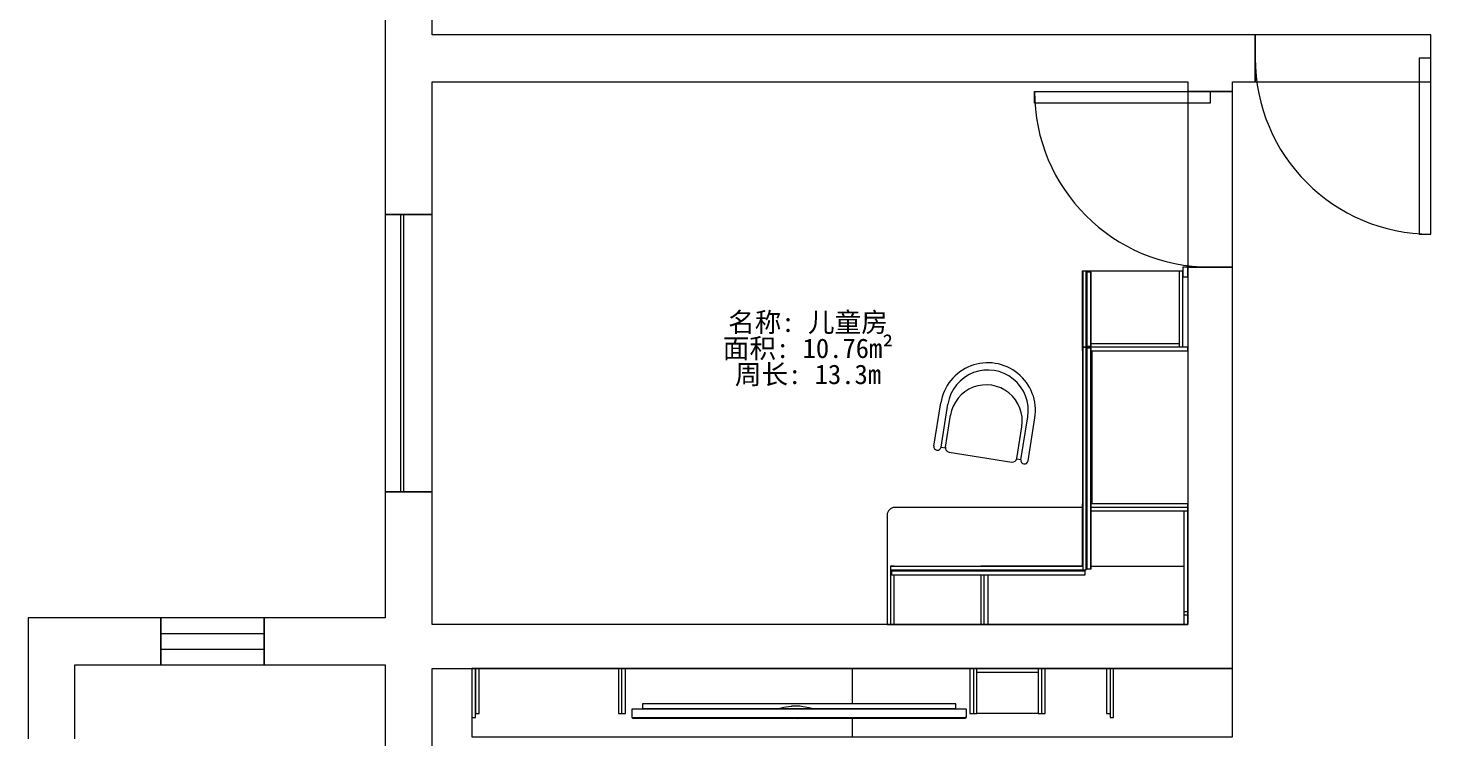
# Model space of a CAD drawing. Header units: millimetres. Extents: x 51796 to 66206, y 23248 to 37834.
# Drawn here: x 51796 to 58982, y 30413 to 34047 of the extents above; entities that cross this region are included whole.
import ezdxf

# ---------------------------------------------------------------- set-up
doc = ezdxf.new("R2010")
doc.units = ezdxf.units.MM
doc.header["$LTSCALE"] = 1000
doc.linetypes.add('ACAD_ISO07W100', pattern=[3, 0, -3])
for name, color, linetype, lineweight in [('BS-非承重墙', 255, 'CONTINUOUS', 13), ('DS-定制柜体', 4, 'CONTINUOUS', 13), ('DS-活动家具', 4, 'CONTINUOUS', 13), ('DS-电器', 4, 'CONTINUOUS', 13), ('DS-门窗', 255, 'CONTINUOUS', 13), ('SH-文字标注', 2, 'CONTINUOUS', 13)]:
    doc.layers.add(name, color=color, linetype=linetype, lineweight=lineweight)
doc.styles.add('T_14_SimSun', font='', dxfattribs={"height": 125})
doc.styles.get('T_14_SimSun').set_extended_font_data('SimSun')

# ---------------------------------------------------------------- blocks, each defined once
blk = doc.blocks.new('ARCHITECTURE_bb51bfc6b6a89e73a5ae63aabc937308_d11d9befe2444a8989397190f6dc029f')
at = {"layer": 'DS-门窗', "color": 8, "linetype": 'Continuous'}
for p, q in [((-919.1, 3472), (-919.1, 3232)), ((-19.1, 3472), (-919.1, 3472)), ((-19.1, 3232), (-19.1, 3472)), ((-919.1, 3232), (-19.1, 3232))]:
    blk.add_line(p, q, dxfattribs=at)
blk = doc.blocks.new('ARCHITECTURE_2f8ce1b08a18513ec581dcc27d6d4400_313c56b4f69a4e7eb001f8d6396ce801')
at = {"layer": 'DS-门窗', "color": 8, "linetype": 'Continuous'}
for p, q in [((-1035, 3182.5), (-1265, 3182.5)), ((-1265, 3182.5), (-1265, 2282.5)), ((-1035, 2282.5), (-1035, 3182.5)), ((-1265, 2282.5), (-1035, 2282.5))]:
    blk.add_line(p, q, dxfattribs=at)
blk = doc.blocks.new('DOOR_b4c986a44456557e8c2ea0210878511b_83dba59f8d174bb1a54460501d39336a')
at = {"layer": 'DS-门窗', "color": 60, "linetype": 'Continuous'}
for p, q in [((-2050, 3122.5), (-2050, 3182.5)), ((-2050, 3182.5), (-1150, 3182.5)), ((-1265, 3182.5), (-1035, 3182.5)), ((-1150, 3182.5), (-1150, 3122.5)), ((-1150, 3122.5), (-2050, 3122.5)), ((-1265, 2282.5), (-1035, 2282.5))]:
    blk.add_line(p, q, dxfattribs=at)
blk.add_arc((-1150, 3182.5), 900, 180, 270, dxfattribs=at)
blk = doc.blocks.new('DOOR_d054676a362dd51de5ca4e28a5737788_049f651c20c44d65890ab703c572e907')
at = {"layer": 'DS-门窗', "color": 60, "linetype": 'Continuous'}
for p, q in [((-919.14523, 3232), (-919.14523, 3472)), ((-19.14523, 3232), (-19.14523, 3472)), ((-19.14523, 3352), (-79.14523, 3352)), ((-79.14523, 3352), (-79.14523, 2452)), ((-19.14523, 2452), (-19.14523, 3352)), ((-79.14523, 2452), (-19.14523, 2452))]:
    blk.add_line(p, q, dxfattribs=at)
blk.add_arc((-19.14523, 3352), 900, 180, 270, dxfattribs=at)
blk = doc.blocks.new('CUMSTOM_d18576fa466a91e4be98b2c1b7e347e7_5522682867214d4da6546ab93fb0bd8183608feb-e957-49bb-ace6-e3f0a4eb842d')
at = {"layer": 'DS-门窗', "color": 60, "linetype": 'Continuous'}
for p, q in [((-5135, 2552), (-5375, 2552)), ((-5375, 2552), (-5375, 1132)), ((-5295, 1132), (-5295, 2552)), ((-5215, 2551.99), (-5215, 2552)), ((-5375, 1132), (-5135, 1132)), ((-5215, 1132), (-5215, 1132.01))]:
    blk.add_line(p, q, dxfattribs=at)
blk = doc.blocks.new('CUMSTOM_a6f41344835aa14e61992a4e474f3341_2db0302d1aa942528906c371d3d3e7f0')
at = {"layer": 'DS-门窗', "color": 60, "linetype": 'Continuous'}
for p, q in [((-5994.99975, 487), (-6525.00025, 487)), ((-6525.00025, 487), (-6525.00025, 247)), ((-5994.99975, 247), (-5994.99975, 487)), ((-6525.00025, 407), (-5994.99975, 407)), ((-6525.00025, 327), (-5994.99975, 327)), ((-6525.00025, 247), (-5994.99975, 247))]:
    blk.add_line(p, q, dxfattribs=at)
blk = doc.blocks.new('LEGEND_71d5a5c5776129be9403621b45d05c88_6420c9a993f0438cb82768af8664376f')
at = {"layer": 'DS-活动家具', "color": 134, "linetype": 'Continuous'}
for p, q in [((27.4, 41.6), (27.6, 264.8)), ((64.4, 41.5), (64.6, 264.8)), ((478.5, 41.3), (478.7, 264.6)), ((515.5, 41.3), (515.6, 264.5)), ((86.6, 45.2), (86.7, 210)), ((456.3, 45), (456.5, 209.8)), ((64.4, 41.5), (86.6, 41.5)), ((108.8, 23), (434.1, 22.8)), ((478.5, 41.3), (456, 41.3))]:
    blk.add_line(p, q, dxfattribs=at)
for centre, radius, start, end in [((271.6, 264.7), 244, 359.96403, 179.96403), ((271.6, 264.7), 207, 359.96403, 179.96403), ((271.6, 209.9), 184.9, 359.96403, 179.96403), ((45.9, 41.5), 18.5, 179.96403, 359.96403), ((108.8, 45.2), 22.2, 179.96403, 269.96403), ((434.1, 45), 22.2, 269.96403, 359.96403), ((497, 41.3), 18.5, 179.96403, 359.96403)]:
    blk.add_arc(centre, radius, start, end, dxfattribs=at)
blk = doc.blocks.new('CUMSTOM_fd50e69e286cbe8b883002eca9e0600f_4c022fcb29f64f36b20cb43fde9b8eda')
at = {"layer": 'DS-定制柜体', "color": 134, "linetype": 'Continuous'}
blk.add_line((-1053, -122.5), (-1053, -122.5), dxfattribs=at)
blk = doc.blocks.new('CUMSTOM_23b6eebae6754c19e0d54bde347b79e6_2b170329d6b9465496e83d7e317be3c2')
at = {"layer": 'DS-定制柜体', "color": 134, "linetype": 'Continuous'}
for p, q in [((-1035, 227.5), (-2983, 227.5)), ((-2983, 227.5), (-2983, 47.1)), ((-1035, -122.5), (-1035, 227.5)), ((-2983, -26.3), (-2983, -122.5)), ((-2983, -122.5), (-1035, -122.5))]:
    blk.add_line(p, q, dxfattribs=at)
blk = doc.blocks.new('CUMSTOM_2e9a591e281f588382967811562a7b50_3481fa00b7294065b1eb5e2c484e9166')
at = {"layer": 'DS-定制柜体', "color": 134, "linetype": 'Continuous'}
for p, q in [((-2983, 227.5), (-4931, 227.5)), ((-4931, 227.5), (-4931, -122.5)), ((-4931, -122.5), (-2983, -122.5)), ((-2983, -102.5), (-2983, -102.5))]:
    blk.add_line(p, q, dxfattribs=at)
blk = doc.blocks.new('CUMSTOM_a4d05b504b0fb3c1d6d76bf7ceb78a5f_32198c4b43224d52a79d24de4fac708d')
at = {"layer": 'DS-定制柜体', "color": 134, "linetype": 'Continuous'}
for p, q in [((-1265, 488.5), (-1265, 488.5)), ((-1265, 470.5), (-1265, 470.5))]:
    blk.add_line(p, q, dxfattribs=at)
blk = doc.blocks.new('CUMSTOM_d62cbcde30e1c6f700b9ff5a93b69003_c68422f61e844ea2b10f28d65cab1df8')
at = {"layer": 'DS-定制柜体', "color": 134, "linetype": 'Continuous'}
for p, q in [((-5282, 2552), (-5282, 1132)), ((-5135, 2552), (-5282, 2552)), ((-5135, 1132), (-5135, 2552)), ((-5282, 1132), (-5135, 1132))]:
    blk.add_line(p, q, dxfattribs=at)
blk = doc.blocks.new('CUMSTOM_e6333e76ce0293339f8d44a9d3849f40_d491de206c434277af5181efe4ed93dd')
at = {"layer": 'DS-定制柜体', "color": 134, "linetype": 'Continuous'}
blk.add_line((-2765, 452.5), (-2765, 452.5), dxfattribs=at)
blk.add_arc((-2765, 1012.5), 40, 90, 180, dxfattribs=at)
blk = doc.blocks.new('CUMSTOM_893ec5b28e09e320d1980c2540bcc9da_3493f0c9f7b14b73a16203f4dca87a21')
at = {"layer": 'DS-定制柜体', "color": 134, "linetype": 'Continuous'}
for p, q in [((-2805, 1012.5), (-2805, 452.5)), ((-2765, 1052.5), (-2765, 1052.5)), ((-1803, 1052.5), (-2765, 1052.5)), ((-1265, 452.5), (-1265, 1052.5)), ((-2805, 452.5), (-1265, 452.5)), ((-2764, 452.5), (-2764, 452.5)), ((-2746, 452.5), (-2746, 452.5))]:
    blk.add_line(p, q, dxfattribs=at)
blk.add_arc((-2765, 1012.5), 40, 90, 180, dxfattribs=at)
blk = doc.blocks.new('LEGEND_675957449196ffd548ca3072a3189751_f9296a117a0e4644bafdcfb008df5221')
at = {"color": 7, "linetype": 'ACAD_ISO07W100', "ltscale": 24}
blk.add_wipeout([(21, 59), (34.2, 65.6), (67.4, 65.6), (77.4, 73.9), (74.1, 87.2), (87.4, 93.8), (1621.2, 93.8), (1627.9, 80.6), (1631.2, 67.3), (1644.5, 65.6), (1674.4, 65.6), (1681, 52.3), (1681, 29.1), (1669.4, 20.8), (1261, 20.8), (434.3, 19.2), (421, 20.8), (29.3, 20.8), (21, 32.4), (21, 32.4)], dxfattribs=at).dxf.layer = 'DS-电器'
at = {"layer": 'DS-电器', "color": 134, "linetype": 'Continuous'}
blk.add_line((25, 20.5), (845, 19), dxfattribs=at)
at = {"layer": 'DS-电器', "color": 134, "linetype": 'Continuous', "flags": 128}
for points in [[(1621, 70), (1627, 72), (1628, 73), (1628, 93), (1627, 94), (74, 94), (74, 71), (77.9, 70.6), (79, 70), (738, 70), (755, 71.5), (761, 72), (766, 70), (902, 70), (909, 72), (913.9, 71.6), (932, 70.5), (1621, 70)], [(761, 72), (761, 73), (774.9, 76.4), (798.1, 80.6), (814, 82.4), (815, 83), (855, 83), (862.9, 81.6), (899.5, 75.1), (909, 72)], [(845, 19), (1675, 20.5), (1679.7, 22.9), (1680, 24), (1681, 26), (1681, 65), (1680, 66), (21, 66), (21, 25)], [(1680, 24), (1675.1, 23.6), (1674, 23), (27, 23), (23.1, 24.4), (21, 25), (23.8, 20.6), (25, 20.5)]]:
    blk.add_lwpolyline(points, dxfattribs=at)
blk = doc.blocks.new('CUMSTOM_392f443f5ce96307da593b3ae46510f5_68c3223902464e9ca1fd17a45cf7950c')
at = {"layer": 'DS-定制柜体', "color": 134, "linetype": 'Continuous'}
for p, q in [((-1823, 452.5), (-1823, 452.5)), ((-1805, 452.5), (-1805, 452.5))]:
    blk.add_line(p, q, dxfattribs=at)
blk = doc.blocks.new('CUMSTOM_37d66c7638507f0d160ded602a82793b_06de9df1a2d54d7eadc30092ca5881c5')
at = {"layer": 'DS-定制柜体', "color": 134, "linetype": 'Continuous'}
for p, q in [((-1265, 520.5), (-1265, 1034.5)), ((-1804, 752.5), (-1804, 752.5)), ((-1283, 520.5), (-1265, 520.5)), ((-1265, 502.5), (-1265, 520.5)), ((-1283, 502.5), (-1265, 502.5))]:
    blk.add_line(p, q, dxfattribs=at)
blk = doc.blocks.new('CUMSTOM_85a62cc5027af4ae8632f79dfd07ec1c_e50dc10a32f1421b9930480c7f55d850')
at = {"layer": 'DS-定制柜体', "color": 134, "linetype": 'Continuous'}
for p, q in [((-2363, 227.5), (-2381, 227.5)), ((-2381, 227.5), (-2381, -2.5)), ((-2381, -2.5), (-2363, -2.5))]:
    blk.add_line(p, q, dxfattribs=at)
blk = doc.blocks.new('CUMSTOM_2322ec949c8e52f29ec62254a544ec0f_6a1ee9d64e614dc5aa23f94467ab541b')
at = {"layer": 'DS-定制柜体', "color": 134, "linetype": 'Continuous'}
for p, q in [((-2345, 227.5), (-2363, 227.5)), ((-2363, 227.5), (-2363, -2.5)), ((-2345, -2.5), (-2345, 227.5)), ((-2031, 207.5), (-2345, 207.5)), ((-2363, -2.5), (-2345, -2.5)), ((-2345, -1.5), (-2031, -1.5))]:
    blk.add_line(p, q, dxfattribs=at)
blk = doc.blocks.new('CUMSTOM_becb484fa14d36c565ffabbd15590b8f_e605a3c674474146b03e60cc61d5233f')
at = {"layer": 'DS-定制柜体', "color": 134, "linetype": 'Continuous'}
for p, q in [((-1995, 227.5), (-2013, 227.5)), ((-1995, -2.5), (-1995, 227.5)), ((-1663, 227.5), (-1681, 227.5)), ((-1681, 227.5), (-1681, -2.5)), ((-2013, -2.5), (-1995, -2.5)), ((-1681, -2.5), (-1663, -2.5))]:
    blk.add_line(p, q, dxfattribs=at)
blk = doc.blocks.new('CUMSTOM_b78d18bd2699ca6caf7550bb27510ea0_abed11ee02d74818a7221e6e78303e35')
at = {"layer": 'DS-定制柜体', "color": 134, "linetype": 'Continuous'}
for p, q in [((-1645, 227.5), (-1663, 227.5)), ((-1663, 227.5), (-1663, -22.5)), ((-1645, -22.5), (-1645, 227.5)), ((-1663, -22.5), (-1645, -22.5))]:
    blk.add_line(p, q, dxfattribs=at)
blk = doc.blocks.new('CUMSTOM_36150dc883281ab8fa51ebab197db02b_ad6d46aecb9f4bb48e24e3eb9b499e62')
at = {"layer": 'DS-定制柜体', "color": 134, "linetype": 'Continuous'}
for p, q in [((-4913, 227.5), (-4931, 227.5)), ((-4931, 227.5), (-4931, -22.5)), ((-4913, -22.5), (-4913, 227.5)), ((-4931, -22.5), (-4913, -22.5))]:
    blk.add_line(p, q, dxfattribs=at)
blk = doc.blocks.new('CUMSTOM_5fcab80d7fcfcedc171da25d59c311a9_a5805ace8e17471d902e4c8327352204')
at = {"layer": 'DS-定制柜体', "color": 134, "linetype": 'Continuous'}
for p, q in [((-4895, 227.5), (-4913, 227.5)), ((-4913, 227.5), (-4913, -2.5)), ((-4895, -2.5), (-4895, 227.5)), ((-4163, 227.5), (-4181, 227.5)), ((-4181, 227.5), (-4181, -2.5)), ((-4163, -2.5), (-4163, 227.5)), ((-4913, -2.5), (-4895, -2.5)), ((-4181, -2.5), (-4163, -2.5))]:
    blk.add_line(p, q, dxfattribs=at)
blk = doc.blocks.new('CUMSTOM_5afd6c3ae156674bb230597444dbe75d_e416ad08e5894f34896c5a53908b6c03')
at = {"layer": 'DS-定制柜体', "color": 255, "linetype": 'Continuous'}
for p, q in [((-4145, 227.5), (-4163, 227.5)), ((-4145, -2.5), (-4145, 227.5)), ((-2013, 227.5), (-2031, 227.5)), ((-2031, 227.5), (-2031, -2.5)), ((-2013, -2.5), (-2013, 227.5)), ((-4163, -2.5), (-4145, -2.5)), ((-2031, -2.5), (-2013, -2.5))]:
    blk.add_line(p, q, dxfattribs=at)
blk = doc.blocks.new('CUMSTOM_f11e0813d38ede6ffff88dddd555a501_262369fcca404c13baba9106290ba219')
at = {"layer": 'DS-定制柜体', "color": 255, "linetype": 'Continuous'}
for p, q in [((-2787, 752.5), (-2787, 452.5)), ((-2769, 752.5), (-2787, 752.5)), ((-2769, 750.5), (-2769, 752.5)), ((-2769, 732.5), (-2769, 732.5)), ((-2769, 728.9), (-2769, 728.9)), ((-2769, 727.9), (-2769, 727.9)), ((-2325, 752.5), (-2325, 750.5)), ((-2307, 752.5), (-2325, 752.5)), ((-2325, 732.5), (-2325, 732.5)), ((-2325, 728.9), (-2325, 728.9)), ((-2325, 727.9), (-2325, 727.9)), ((-2307, 750.5), (-2307, 752.5)), ((-2307, 732.5), (-2307, 732.5)), ((-2307, 728.9), (-2307, 728.9)), ((-2307, 727.9), (-2307, 727.9)), ((-2769, 708.1), (-2769, 708.1)), ((-2769, 452.5), (-2769, 707.1)), ((-2325, 708.1), (-2325, 708.1)), ((-2325, 707.1), (-2325, 452.5)), ((-2307, 708.1), (-2307, 708.1)), ((-2307, 452.5), (-2307, 707.1)), ((-2787, 452.5), (-2769, 452.5)), ((-2325, 452.5), (-2307, 452.5))]:
    blk.add_line(p, q, dxfattribs=at)
blk = doc.blocks.new('CUMSTOM_0c088e3de0a12e1b1e524f59a5637e7c_5ca530caae764ede9858b50371a4fa9d')
at = {"layer": 'DS-定制柜体', "color": 134, "linetype": 'Continuous'}
for p, q in [((-1805, 2262.5), (-1805, 1872.5)), ((-1787, 2262.5), (-1805, 2262.5)), ((-1787, 2262.5), (-1787, 2262.5)), ((-1308, 2261.5), (-1785, 2261.5)), ((-1308, 2262.5), (-1308, 1872.5)), ((-1290, 2262.5), (-1308, 2262.5)), ((-1290, 1872.5), (-1290, 2262.5)), ((-1785, 1892.5), (-1785, 1892.5)), ((-1781.4, 1892.5), (-1781.4, 1892.5)), ((-1780.4, 1892.5), (-1780.4, 1892.5)), ((-1760.6, 1892.5), (-1760.6, 1892.5)), ((-1759.6, 1892.5), (-1308, 1892.5))]:
    blk.add_line(p, q, dxfattribs=at)
blk = doc.blocks.new('CUMSTOM_20ee1b55774b75e73478a176e6d8236d_803cdc9f99054071a2b4876aeaec28e5')
at = {"layer": 'DS-定制柜体', "color": 134, "linetype": 'Continuous'}
for p, q in [((-1265, 1872.5), (-1805, 1872.5)), ((-1805, 1872.5), (-1805, 1854.5)), ((-1265, 1854.5), (-1265, 1872.5)), ((-1805, 1854.5), (-1803, 1854.5)), ((-1804, 1854.5), (-1804, 1070.5)), ((-1785, 1854.5), (-1785, 1854.5)), ((-1781.4, 1854.5), (-1781.4, 1854.5)), ((-1780.4, 1854.5), (-1780.4, 1854.5)), ((-1760.6, 1854.5), (-1760.6, 1854.5)), ((-1759.6, 1854.5), (-1265, 1854.5)), ((-1754, 1070.5), (-1754, 1854.5)), ((-1803, 1070.5), (-1805, 1070.5)), ((-1805, 1070.5), (-1805, 1052.5)), ((-1785, 1070.5), (-1785, 1070.5)), ((-1781.4, 1070.5), (-1781.4, 1070.5)), ((-1780.4, 1070.5), (-1780.4, 1070.5)), ((-1760.6, 1070.5), (-1760.6, 1070.5)), ((-1265, 1070.5), (-1759.6, 1070.5)), ((-1265, 1052.5), (-1265, 1070.5))]:
    blk.add_line(p, q, dxfattribs=at)
blk = doc.blocks.new('CUMSTOM_a77580f1bf958c305cd3e984f87965c7_9484770373404abebdef37f0907656f3')
at = {"layer": 'DS-定制柜体', "color": 255, "linetype": 'Continuous'}
for p, q in [((-1803, 1052.5), (-1805, 1052.5)), ((-1805, 1052.5), (-1805, 1034.5)), ((-1805, 1034.5), (-1805, 752.5)), ((-1805, 1034.5), (-1803, 1034.5)), ((-1785, 1052.5), (-1785, 1052.5)), ((-1785, 1034.5), (-1785, 1034.5)), ((-1781.4, 1052.5), (-1781.4, 1052.5)), ((-1781.4, 1034.5), (-1781.4, 1034.5)), ((-1780.4, 1052.5), (-1780.4, 1052.5)), ((-1780.4, 1034.5), (-1780.4, 1034.5)), ((-1760.6, 1052.5), (-1760.6, 1052.5)), ((-1760.6, 1034.5), (-1760.6, 1034.5)), ((-1265, 1052.5), (-1759.6, 1052.5)), ((-1759.6, 1034.5), (-1265, 1034.5)), ((-1283, 752.5), (-1283, 1034.5)), ((-1265, 1034.5), (-1265, 1052.5)), ((-2289, 752.5), (-2307, 752.5)), ((-1803, 752.5), (-2289, 752.5)), ((-2289, 752.5), (-2289, 750.5)), ((-2289, 732.5), (-2289, 732.5)), ((-2289, 728.9), (-2289, 728.9)), ((-2289, 727.9), (-2289, 727.9)), ((-1805, 752.5), (-1803, 752.5)), ((-1785, 752.5), (-1785, 752.5)), ((-1781.4, 752.5), (-1781.4, 752.5)), ((-1780.4, 752.5), (-1780.4, 752.5)), ((-1760.6, 752.5), (-1760.6, 752.5)), ((-1759.6, 752.5), (-1283, 752.5)), ((-1283, 452.5), (-1283, 752.5)), ((-2289, 708.1), (-2289, 708.1)), ((-2289, 707.1), (-2289, 452.5)), ((-2307, 452.5), (-2289, 452.5)), ((-2289, 452.5), (-1283, 452.5))]:
    blk.add_line(p, q, dxfattribs=at)
blk = doc.blocks.new('CUMSTOM_5d8747e6c03dbadfb8e5e5cd0d1c37ff_ccae102fc3b04324911d681ef3c10f46')
at = {"layer": 'DS-定制柜体', "color": 255, "linetype": 'Continuous'}
for p, q in [((-1803, 750.5), (-2787, 750.5)), ((-2787, 750.5), (-2787, 732.5)), ((-2787, 732.5), (-1785, 732.5)), ((-2782, 732.5), (-2782, 728.9)), ((-2782, 728.9), (-2782, 727.9)), ((-2782, 728.9), (-1790, 728.9)), ((-2782, 727.9), (-2782, 708.1)), ((-2782, 727.9), (-1790, 727.9)), ((-1790, 728.9), (-1790, 732.5)), ((-1790, 727.9), (-1790, 728.9)), ((-1790, 708.1), (-1790, 727.9)), ((-2782, 708.1), (-2782, 707.1)), ((-2782, 708.1), (-1790, 708.1)), ((-2782, 707.1), (-1790, 707.1)), ((-1790, 707.1), (-1790, 708.1))]:
    blk.add_line(p, q, dxfattribs=at)
blk = doc.blocks.new('CUMSTOM_a0674a075bb251a70e1e158c3bcca385_8b000b63ae7f4c46b37491edf63e20b8')
at = {"layer": 'DS-定制柜体', "color": 134, "linetype": 'Continuous'}
for p, q in [((-1290, 2282.5), (-1290, 2232.5)), ((-1265, 2282.5), (-1290, 2282.5)), ((-1290, 2232.5), (-1265, 2232.5)), ((-1265, 2232.5), (-1265, 2282.5))]:
    blk.add_line(p, q, dxfattribs=at)
blk = doc.blocks.new('CUMSTOM_744311c60e8a10ce410bccb4aae0d530_6e6a32209fdd4a8bbd758e7d2e172fe7')
at = {"layer": 'DS-定制柜体', "color": 255, "linetype": 'Continuous'}
for p, q in [((-1803, 1872.5), (-1803, 732.5)), ((-1785, 732.5), (-1785, 1872.5)), ((-1781.4, 1867.5), (-1785, 1867.5)), ((-1780.4, 1867.5), (-1781.4, 1867.5)), ((-1781.4, 737.5), (-1781.4, 1867.5)), ((-1760.6, 1867.5), (-1780.4, 1867.5)), ((-1780.4, 737.5), (-1780.4, 1867.5)), ((-1759.6, 1867.5), (-1760.6, 1867.5)), ((-1760.6, 737.5), (-1760.6, 1867.5)), ((-1759.6, 737.5), (-1759.6, 1867.5)), ((-1803, 732.5), (-1785, 732.5)), ((-1785, 737.5), (-1781.4, 737.5)), ((-1781.4, 737.5), (-1780.4, 737.5)), ((-1780.4, 737.5), (-1760.6, 737.5)), ((-1760.6, 737.5), (-1759.6, 737.5))]:
    blk.add_line(p, q, dxfattribs=at)
blk = doc.blocks.new('CUMSTOM_0870f903a0bdc08539cc0fce23487e3f_3cbdcb2c6ba74a30b30129109abd3f38')
at = {"layer": 'DS-定制柜体', "color": 255, "linetype": 'Continuous'}
for p, q in [((-1803, 2262.5), (-1803, 1872.5)), ((-1785, 2262.5), (-1803, 2262.5)), ((-1785, 1872.5), (-1785, 2262.5)), ((-1781.4, 2257.5), (-1785, 2257.5)), ((-1780.4, 2257.5), (-1781.4, 2257.5)), ((-1781.4, 1877.5), (-1781.4, 2257.5)), ((-1760.6, 2257.5), (-1780.4, 2257.5)), ((-1780.4, 1877.5), (-1780.4, 2257.5)), ((-1759.6, 2257.5), (-1760.6, 2257.5)), ((-1760.6, 1877.5), (-1760.6, 2257.5)), ((-1759.6, 1877.5), (-1759.6, 2257.5)), ((-1803, 1872.5), (-1785, 1872.5)), ((-1785, 1877.5), (-1781.4, 1877.5)), ((-1781.4, 1877.5), (-1780.4, 1877.5)), ((-1780.4, 1877.5), (-1760.6, 1877.5)), ((-1760.6, 1877.5), (-1759.6, 1877.5))]:
    blk.add_line(p, q, dxfattribs=at)

msp = doc.modelspace()

# ---------------------------------------------------------------- linework, layer by layer
at = {"layer": 'BS-非承重墙', "color": 255, "linetype": 'Continuous'}
for p, q in [((53626, 34793.9), (53626, 33092.9)), ((53866, 34012.9), (53866, 34793.9)), ((58081.9, 34012.9), (53866, 34012.9)), ((58081.9, 33772.9), (58081.9, 34012.9)), ((53866, 33772.9), (57736, 33772.9)), ((53866, 33092.9), (53866, 33772.9)), ((57736, 33772.9), (57736, 33723.4)), ((57736, 33723.4), (57966, 33723.4)), ((57966, 33772.9), (58081.9, 33772.9)), ((57966, 33723.4), (57966, 33772.9)), ((53626, 33092.9), (53866, 33092.9)), ((53626, 33092.9), (53626, 31672.9)), ((53866, 31672.9), (53866, 33092.9)), ((57736, 32823.4), (57736, 30993.4)), ((57966, 32823.4), (57736, 32823.4)), ((57966, 30993.4), (57966, 32823.4)), ((53626, 31672.9), (53626, 31027.9)), ((53866, 31672.9), (53626, 31672.9)), ((53866, 30993.4), (53866, 31672.9)), ((51796, 31027.9), (51796, 30408.4)), ((52036, 31027.9), (51796, 31027.9)), ((52476, 31027.9), (52036, 31027.9)), ((52476, 30787.9), (52476, 31027.9)), ((53006, 31027.9), (52476, 31027.9)), ((53006, 31027.9), (53006, 30787.9)), ((53626, 31027.9), (53006, 31027.9)), ((57736, 30993.4), (53866, 30993.4)), ((57966, 30768.4), (57966, 30993.4)), ((52036, 30408.4), (52036, 30787.9)), ((52036, 30787.9), (52476, 30787.9)), ((52476, 30787.9), (53006, 30787.9)), ((53006, 30787.9), (53626, 30787.9)), ((53626, 30787.9), (53626, 29967.9)), ((53866, 30768.4), (57966, 30768.4)), ((53866, 29967.9), (53866, 30768.4))]:
    msp.add_line(p, q, dxfattribs=at)

# ---------------------------------------------------------------- block references
at = {"layer": 'DS-定制柜体', "color": 7}
for name in ['CUMSTOM_d62cbcde30e1c6f700b9ff5a93b69003_c68422f61e844ea2b10f28d65cab1df8', 'CUMSTOM_0c088e3de0a12e1b1e524f59a5637e7c_5ca530caae764ede9858b50371a4fa9d', 'CUMSTOM_0870f903a0bdc08539cc0fce23487e3f_3cbdcb2c6ba74a30b30129109abd3f38', 'CUMSTOM_a0674a075bb251a70e1e158c3bcca385_8b000b63ae7f4c46b37491edf63e20b8', 'CUMSTOM_20ee1b55774b75e73478a176e6d8236d_803cdc9f99054071a2b4876aeaec28e5', 'CUMSTOM_744311c60e8a10ce410bccb4aae0d530_6e6a32209fdd4a8bbd758e7d2e172fe7', 'CUMSTOM_e6333e76ce0293339f8d44a9d3849f40_d491de206c434277af5181efe4ed93dd', 'CUMSTOM_893ec5b28e09e320d1980c2540bcc9da_3493f0c9f7b14b73a16203f4dca87a21', 'CUMSTOM_a77580f1bf958c305cd3e984f87965c7_9484770373404abebdef37f0907656f3', 'CUMSTOM_37d66c7638507f0d160ded602a82793b_06de9df1a2d54d7eadc30092ca5881c5', 'CUMSTOM_f11e0813d38ede6ffff88dddd555a501_262369fcca404c13baba9106290ba219', 'CUMSTOM_5d8747e6c03dbadfb8e5e5cd0d1c37ff_ccae102fc3b04324911d681ef3c10f46', 'CUMSTOM_392f443f5ce96307da593b3ae46510f5_68c3223902464e9ca1fd17a45cf7950c', 'CUMSTOM_a4d05b504b0fb3c1d6d76bf7ceb78a5f_32198c4b43224d52a79d24de4fac708d', 'CUMSTOM_2e9a591e281f588382967811562a7b50_3481fa00b7294065b1eb5e2c484e9166', 'CUMSTOM_36150dc883281ab8fa51ebab197db02b_ad6d46aecb9f4bb48e24e3eb9b499e62', 'CUMSTOM_5fcab80d7fcfcedc171da25d59c311a9_a5805ace8e17471d902e4c8327352204', 'CUMSTOM_23b6eebae6754c19e0d54bde347b79e6_2b170329d6b9465496e83d7e317be3c2', 'CUMSTOM_becb484fa14d36c565ffabbd15590b8f_e605a3c674474146b03e60cc61d5233f', 'CUMSTOM_b78d18bd2699ca6caf7550bb27510ea0_abed11ee02d74818a7221e6e78303e35', 'CUMSTOM_fd50e69e286cbe8b883002eca9e0600f_4c022fcb29f64f36b20cb43fde9b8eda']:
    msp.add_blockref(name, (59001, 30540.9), dxfattribs=at)
at = {"layer": 'DS-活动家具', "color": 7, "rotation": 351.0000029287937}
msp.add_blockref('LEGEND_71d5a5c5776129be9403621b45d05c88_6420c9a993f0438cb82768af8664376f', (56402.6, 31871), dxfattribs=at)
at = {"layer": 'DS-门窗', "color": 7}
for name in ['ARCHITECTURE_bb51bfc6b6a89e73a5ae63aabc937308_d11d9befe2444a8989397190f6dc029f', 'DOOR_d054676a362dd51de5ca4e28a5737788_049f651c20c44d65890ab703c572e907', 'DOOR_b4c986a44456557e8c2ea0210878511b_83dba59f8d174bb1a54460501d39336a', 'ARCHITECTURE_2f8ce1b08a18513ec581dcc27d6d4400_313c56b4f69a4e7eb001f8d6396ce801', 'CUMSTOM_d18576fa466a91e4be98b2c1b7e347e7_5522682867214d4da6546ab93fb0bd8183608feb-e957-49bb-ace6-e3f0a4eb842d', 'CUMSTOM_a6f41344835aa14e61992a4e474f3341_2db0302d1aa942528906c371d3d3e7f0']:
    msp.add_blockref(name, (59001, 30540.9), dxfattribs=at)

# ---------------------------------------------------------------- texts
at = {"layer": 'SH-文字标注', "color": 2, "insert": (55791, 32402.2), "char_height": 100, "attachment_point": 5, "line_spacing_factor": 0.8, "style": 'T_14_SimSun'}
msp.add_mtext('名称: 儿童房^J面积: 10.76m²^J周长: 13.3m', dxfattribs=at)

# ---------------------------------------------------------------- next in the draw order: block references
at = {"layer": 'DS-电器', "color": 7, "xscale": 1.032685206448219, "yscale": 1.001152}
msp.add_blockref('LEGEND_675957449196ffd548ca3072a3189751_f9296a117a0e4644bafdcfb008df5221', (54867.1, 30494), dxfattribs=at)

# ---------------------------------------------------------------- next in the draw order: block references
at = {"layer": 'DS-定制柜体', "color": 7}
for name in ['CUMSTOM_5afd6c3ae156674bb230597444dbe75d_e416ad08e5894f34896c5a53908b6c03', 'CUMSTOM_85a62cc5027af4ae8632f79dfd07ec1c_e50dc10a32f1421b9930480c7f55d850', 'CUMSTOM_2322ec949c8e52f29ec62254a544ec0f_6a1ee9d64e614dc5aa23f94467ab541b']:
    msp.add_blockref(name, (59001, 30540.9), dxfattribs=at)

doc.saveas('drawing.dxf')
